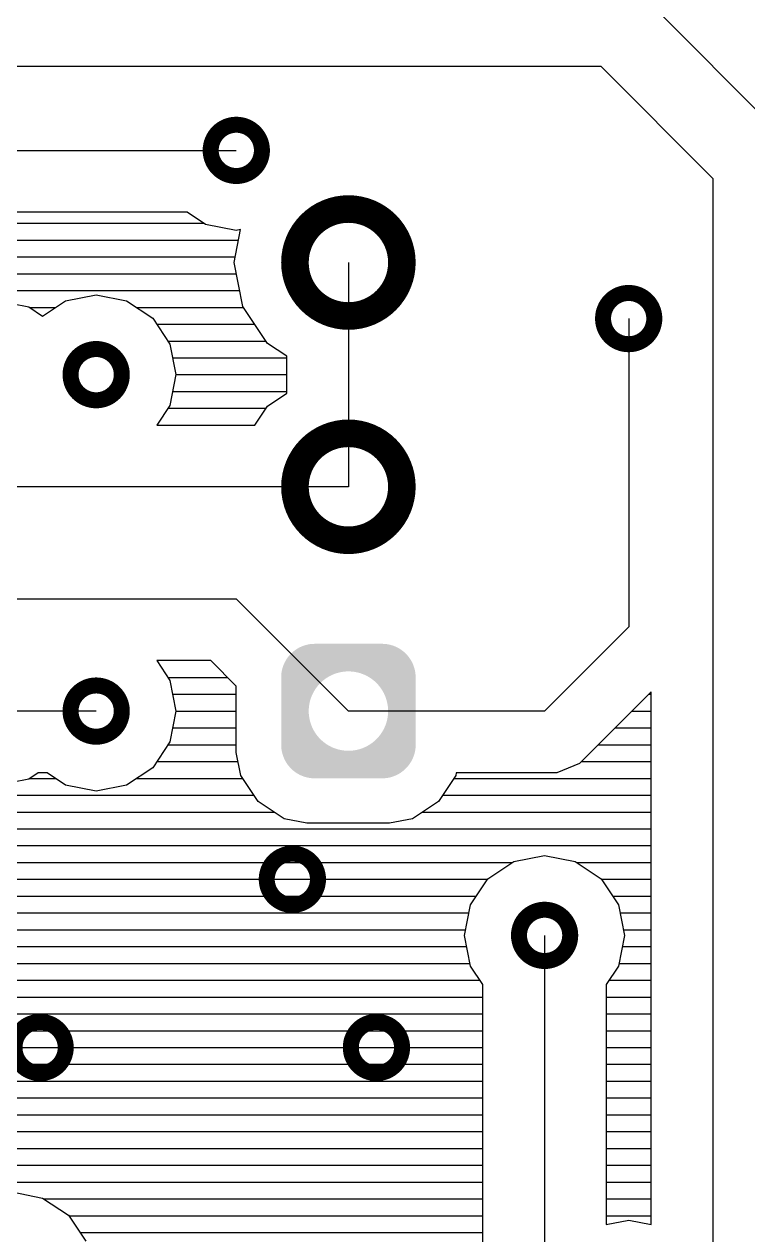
# Model space of a CAD drawing. Extents: x 295 to 953, y 10 to 290.
# Drawn here: x 651.24 to 667.63, y 140.69 to 168.11 of the extents above; entities that cross this region are included whole.
import ezdxf

# ---------------------------------------------------------------- set-up
doc = ezdxf.new("R2010")
doc.units = 0
doc.header["$LTSCALE"] = 5
doc.header["$MEASUREMENT"] = 0
doc.layers.get('0').update_dxf_attribs({"linetype": 'CONTINUOUS', "lineweight": 25})
doc.layers.add('130409_DV-DPH-A6_TOP', color=5, linetype='CONTINUOUS')

msp = doc.modelspace()

# ---------------------------------------------------------------- linework, layer by layer
for points, const_width in [([(655.462, 165.25, 1), (656.623, 165.25, 1)], 0.363), ([(657.371, 162.71, 1), (659.794, 162.71, 1)], 0.625), ([(664.352, 161.44, 1), (665.513, 161.44, 1)], 0.363), ([(652.287, 160.17, 1), (653.448, 160.17, 1)], 0.363), ([(657.371, 157.63, 1), (659.794, 157.63, 1)], 0.625), ([(652.287, 152.55, 1), (653.448, 152.55, 1)], 0.363), ([(656.732, 148.74, 1), (657.893, 148.74, 1)], 0.363), ([(662.447, 147.47, 1), (663.608, 147.47, 1)], 0.363), ([(651.017, 144.93, 1), (652.178, 144.93, 1)], 0.363), ([(658.637, 144.93, 1), (659.798, 144.93, 1)], 0.363)]:
    msp.add_lwpolyline(points, format="xyb", close=True, dxfattribs=dict(const_width=const_width))
for points in [[(657.254, 153.82), (657.272, 153.841), (659.912, 153.82), (659.892, 153.841)], [(657.272, 153.841), (657.292, 153.86), (659.892, 153.841), (659.874, 153.86)], [(657.292, 153.86), (657.312, 153.88), (659.874, 153.86), (659.852, 153.88)], [(657.312, 153.88), (657.334, 153.898), (659.852, 153.88), (659.832, 153.898)], [(657.334, 153.898), (657.355, 153.915), (659.832, 153.898), (659.809, 153.915)], [(657.355, 153.915), (657.378, 153.932), (659.809, 153.915), (659.788, 153.932)], [(657.378, 153.932), (657.4, 153.948), (659.788, 153.932), (659.764, 153.948)], [(657.4, 153.948), (657.424, 153.962), (659.764, 153.948), (659.742, 153.962)], [(657.424, 153.962), (657.448, 153.977), (659.742, 153.962), (659.716, 153.977)], [(657.448, 153.977), (657.473, 153.99), (659.716, 153.977), (659.693, 153.99)], [(657.473, 153.99), (657.497, 154.002), (659.693, 153.99), (659.667, 154.002)], [(657.497, 154.002), (657.524, 154.013), (659.667, 154.002), (659.643, 154.013)], [(657.524, 154.013), (657.548, 154.024), (659.643, 154.013), (659.615, 154.024)], [(657.548, 154.024), (657.576, 154.033), (659.615, 154.024), (659.591, 154.033)], [(657.576, 154.033), (657.601, 154.042), (659.591, 154.033), (659.562, 154.042)], [(657.601, 154.042), (657.629, 154.049), (659.562, 154.042), (659.538, 154.049)], [(657.629, 154.049), (657.655, 154.056), (659.538, 154.049), (659.508, 154.056)], [(657.655, 154.056), (657.685, 154.061), (659.508, 154.056), (659.483, 154.061)], [(657.685, 154.061), (657.71, 154.066), (659.483, 154.061), (659.452, 154.066)], [(657.71, 154.066), (657.741, 154.069), (659.452, 154.066), (659.428, 154.069)], [(657.741, 154.069), (657.765, 154.072), (659.428, 154.069), (659.393, 154.072)], [(657.765, 154.072), (657.806, 154.073), (659.393, 154.072), (659.373, 154.073)], [(657.806, 154.073), (657.821, 154.074), (659.373, 154.073), (659.345, 154.074)], [(657.091, 153.531), (657.099, 153.558), (660.074, 153.531), (660.065, 153.558)], [(657.099, 153.558), (657.109, 153.584), (660.065, 153.558), (660.056, 153.584)], [(657.109, 153.584), (657.119, 153.61), (660.056, 153.584), (660.045, 153.61)], [(657.119, 153.61), (657.131, 153.635), (660.045, 153.61), (660.035, 153.635)], [(657.131, 153.635), (657.143, 153.661), (660.035, 153.635), (660.022, 153.661)], [(657.143, 153.661), (657.157, 153.685), (660.022, 153.661), (660.009, 153.685)], [(657.157, 153.685), (657.17, 153.709), (660.009, 153.685), (659.994, 153.709)], [(657.17, 153.709), (657.186, 153.732), (659.994, 153.709), (659.98, 153.732)], [(657.186, 153.732), (657.201, 153.756), (659.98, 153.732), (659.964, 153.756)], [(657.201, 153.756), (657.218, 153.778), (659.964, 153.756), (659.948, 153.778)], [(657.218, 153.778), (657.235, 153.8), (659.948, 153.778), (659.929, 153.8)], [(657.235, 153.8), (657.254, 153.82), (659.929, 153.8), (659.912, 153.82)], [(657.059, 153.34), (657.061, 153.361), (658.154, 153.34), (658.195, 153.361)], [(657.059, 153.333), (657.059, 153.34), (658.141, 153.333), (658.154, 153.34)], [(657.059, 153.312), (657.059, 153.333), (658.106, 153.312), (658.141, 153.333)], [(657.059, 153.302), (657.059, 153.312), (658.089, 153.302), (658.106, 153.312)], [(657.059, 153.267), (657.059, 153.302), (658.04, 153.267), (658.089, 153.302)], [(657.061, 153.361), (657.062, 153.385), (658.195, 153.361), (658.25, 153.385)], [(657.062, 153.385), (657.063, 153.396), (658.25, 153.385), (658.279, 153.396)], [(657.063, 153.396), (657.065, 153.406), (658.279, 153.396), (658.307, 153.406)], [(657.065, 153.406), (657.067, 153.422), (658.307, 153.406), (658.365, 153.422)], [(657.067, 153.422), (657.069, 153.435), (658.365, 153.422), (658.424, 153.435)], [(657.069, 153.435), (657.07, 153.444), (658.424, 153.435), (658.484, 153.444)], [(657.07, 153.444), (657.071, 153.448), (658.484, 153.444), (658.544, 153.448)], [(657.071, 153.451), (657.077, 153.478), (660.093, 153.451), (660.088, 153.478)], [(657.071, 153.449), (657.071, 153.451), (660.094, 153.449), (660.093, 153.451)], [(657.071, 153.448), (657.071, 153.449), (658.544, 153.448), (658.605, 153.449)], [(657.077, 153.478), (657.083, 153.505), (660.088, 153.478), (660.081, 153.505)], [(657.083, 153.505), (657.091, 153.531), (660.081, 153.505), (660.074, 153.531)], [(658.665, 153.445), (658.605, 153.449), (660.094, 153.445), (660.094, 153.449)], [(658.725, 153.438), (658.665, 153.445), (660.096, 153.438), (660.094, 153.445)], [(658.784, 153.426), (658.725, 153.438), (660.098, 153.426), (660.096, 153.438)], [(658.797, 153.423), (658.784, 153.426), (660.098, 153.423), (660.098, 153.426)], [(658.843, 153.411), (658.797, 153.423), (660.1, 153.411), (660.098, 153.423)], [(658.9, 153.391), (658.843, 153.411), (660.102, 153.391), (660.1, 153.411)], [(658.956, 153.368), (658.9, 153.391), (660.104, 153.368), (660.102, 153.391)], [(658.957, 153.368), (658.956, 153.368), (660.105, 153.368), (660.104, 153.368)], [(659.01, 153.341), (658.957, 153.368), (660.105, 153.341), (660.105, 153.368)], [(659.06, 153.312), (659.01, 153.341), (660.107, 153.312), (660.105, 153.341)], [(659.062, 153.311), (659.06, 153.312), (660.107, 153.311), (660.107, 153.312)], [(659.112, 153.277), (659.062, 153.311), (660.107, 153.277), (660.107, 153.311)], [(659.16, 153.24), (659.112, 153.277), (660.107, 153.24), (660.107, 153.277)], [(657.059, 153.229), (657.059, 153.267), (657.993, 153.229), (658.04, 153.267)], [(657.059, 153.188), (657.059, 153.229), (657.949, 153.188), (657.993, 153.229)], [(657.059, 153.144), (657.059, 153.188), (657.907, 153.144), (657.949, 153.188)], [(657.059, 153.097), (657.059, 153.144), (657.869, 153.097), (657.907, 153.144)], [(657.059, 153.048), (657.059, 153.097), (657.834, 153.048), (657.869, 153.097)], [(657.059, 152.996), (657.059, 153.048), (657.802, 152.996), (657.834, 153.048)], [(659.205, 153.199), (659.16, 153.24), (660.107, 153.199), (660.107, 153.24)], [(659.247, 153.156), (659.205, 153.199), (660.107, 153.156), (660.107, 153.199)], [(659.286, 153.11), (659.247, 153.156), (660.107, 153.11), (660.107, 153.156)], [(659.322, 153.061), (659.286, 153.11), (660.107, 153.061), (660.107, 153.11)], [(659.355, 153.011), (659.322, 153.061), (660.107, 153.011), (660.107, 153.061)], [(659.384, 152.958), (659.355, 153.011), (660.107, 152.958), (660.107, 153.011)], [(657.059, 152.943), (657.059, 152.996), (657.774, 152.943), (657.802, 152.996)], [(657.059, 152.888), (657.059, 152.943), (657.749, 152.888), (657.774, 152.943)], [(657.059, 152.831), (657.059, 152.888), (657.728, 152.831), (657.749, 152.888)], [(657.059, 152.773), (657.059, 152.831), (657.711, 152.773), (657.728, 152.831)], [(657.059, 152.714), (657.059, 152.773), (657.698, 152.714), (657.711, 152.773)], [(659.41, 152.903), (659.384, 152.958), (660.107, 152.903), (660.107, 152.958)], [(659.431, 152.847), (659.41, 152.903), (660.107, 152.847), (660.107, 152.903)], [(659.449, 152.789), (659.431, 152.847), (660.107, 152.789), (660.107, 152.847)], [(659.463, 152.73), (659.449, 152.789), (660.107, 152.73), (660.107, 152.789)], [(659.474, 152.671), (659.463, 152.73), (660.107, 152.671), (660.107, 152.73)], [(657.059, 152.654), (657.059, 152.714), (657.689, 152.654), (657.698, 152.714)], [(657.059, 152.594), (657.059, 152.654), (657.684, 152.594), (657.689, 152.654)], [(657.059, 152.55), (657.059, 152.594), (657.683, 152.55), (657.684, 152.594)], [(657.059, 152.49), (657.059, 152.55), (657.685, 152.49), (657.683, 152.55)], [(657.059, 152.429), (657.059, 152.49), (657.692, 152.429), (657.685, 152.49)], [(659.48, 152.61), (659.474, 152.671), (660.107, 152.61), (660.107, 152.671)], [(659.476, 152.446), (659.481, 152.506), (660.107, 152.446), (660.107, 152.506)], [(659.482, 152.55), (659.48, 152.61), (660.107, 152.55), (660.107, 152.61)], [(659.481, 152.506), (659.482, 152.55), (660.107, 152.506), (660.107, 152.55)], [(657.059, 152.37), (657.059, 152.429), (657.702, 152.37), (657.692, 152.429)], [(657.059, 152.311), (657.059, 152.37), (657.716, 152.311), (657.702, 152.37)], [(657.059, 152.253), (657.059, 152.311), (657.734, 152.253), (657.716, 152.311)], [(657.059, 152.197), (657.059, 152.253), (657.756, 152.197), (657.734, 152.253)], [(657.059, 152.142), (657.059, 152.197), (657.781, 152.142), (657.756, 152.197)], [(659.391, 152.157), (659.416, 152.212), (660.107, 152.157), (660.107, 152.212)], [(659.416, 152.212), (659.437, 152.269), (660.107, 152.212), (660.107, 152.269)], [(659.437, 152.269), (659.454, 152.327), (660.107, 152.269), (660.107, 152.327)], [(659.454, 152.327), (659.467, 152.386), (660.107, 152.327), (660.107, 152.386)], [(659.467, 152.386), (659.476, 152.446), (660.107, 152.386), (660.107, 152.446)], [(657.059, 152.089), (657.059, 152.142), (657.81, 152.089), (657.781, 152.142)], [(657.059, 152.039), (657.059, 152.089), (657.843, 152.039), (657.81, 152.089)], [(657.059, 151.99), (657.059, 152.039), (657.879, 151.99), (657.843, 152.039)], [(657.059, 151.944), (657.059, 151.99), (657.918, 151.944), (657.879, 151.99)], [(657.059, 151.901), (657.059, 151.944), (657.96, 151.901), (657.918, 151.944)], [(659.172, 151.871), (659.216, 151.912), (660.107, 151.871), (660.107, 151.912)], [(659.216, 151.912), (659.258, 151.956), (660.107, 151.912), (660.107, 151.956)], [(659.258, 151.956), (659.296, 152.003), (660.107, 151.956), (660.107, 152.003)], [(659.296, 152.003), (659.331, 152.052), (660.107, 152.003), (660.107, 152.052)], [(659.331, 152.052), (659.363, 152.104), (660.107, 152.052), (660.107, 152.104)], [(659.363, 152.104), (659.391, 152.157), (660.107, 152.104), (660.107, 152.157)], [(657.059, 151.86), (657.059, 151.901), (658.006, 151.86), (657.96, 151.901)], [(657.059, 151.823), (657.059, 151.86), (658.053, 151.823), (658.006, 151.86)], [(657.059, 151.789), (657.059, 151.823), (658.103, 151.789), (658.053, 151.823)], [(657.059, 151.788), (657.059, 151.789), (658.105, 151.788), (658.103, 151.789)], [(657.06, 151.759), (657.059, 151.788), (658.155, 151.759), (658.105, 151.788)], [(657.061, 151.732), (657.06, 151.759), (658.208, 151.732), (658.155, 151.759)], [(657.063, 151.709), (657.061, 151.732), (658.265, 151.709), (658.209, 151.732)], [(657.061, 151.732), (657.061, 151.732), (658.209, 151.732), (658.208, 151.732)], [(657.065, 151.689), (657.063, 151.709), (658.323, 151.689), (658.265, 151.709)], [(657.067, 151.677), (657.065, 151.689), (658.368, 151.677), (658.323, 151.689)], [(657.067, 151.674), (657.067, 151.677), (658.381, 151.674), (658.368, 151.677)], [(657.069, 151.662), (657.067, 151.674), (658.44, 151.662), (658.381, 151.674)], [(657.071, 151.655), (657.069, 151.662), (658.5, 151.655), (658.44, 151.662)], [(657.071, 151.651), (657.071, 151.655), (658.561, 151.651), (658.5, 151.655)], [(657.072, 151.649), (657.071, 151.651), (660.094, 151.649), (660.094, 151.651)], [(657.077, 151.622), (657.072, 151.649), (660.088, 151.622), (660.094, 151.649)], [(658.561, 151.651), (658.621, 151.652), (660.094, 151.651), (660.094, 151.652)], [(658.621, 151.652), (658.681, 151.656), (660.094, 151.652), (660.095, 151.656)], [(658.681, 151.656), (658.741, 151.665), (660.095, 151.656), (660.096, 151.665)], [(658.741, 151.665), (658.8, 151.678), (660.096, 151.665), (660.098, 151.678)], [(658.8, 151.678), (658.858, 151.694), (660.098, 151.678), (660.1, 151.694)], [(658.858, 151.694), (658.886, 151.704), (660.1, 151.694), (660.102, 151.704)], [(658.886, 151.704), (658.915, 151.715), (660.102, 151.704), (660.103, 151.715)], [(658.915, 151.715), (658.971, 151.739), (660.103, 151.715), (660.104, 151.739)], [(658.971, 151.739), (659.011, 151.76), (660.104, 151.739), (660.106, 151.76)], [(659.011, 151.76), (659.024, 151.767), (660.106, 151.76), (660.106, 151.767)], [(659.024, 151.767), (659.059, 151.788), (660.106, 151.767), (660.107, 151.788)], [(659.059, 151.788), (659.076, 151.798), (660.107, 151.788), (660.107, 151.798)], [(659.076, 151.798), (659.125, 151.833), (660.107, 151.798), (660.107, 151.833)], [(659.125, 151.833), (659.172, 151.871), (660.107, 151.833), (660.107, 151.871)], [(657.084, 151.595), (657.077, 151.622), (660.082, 151.595), (660.088, 151.622)], [(657.091, 151.569), (657.084, 151.595), (660.074, 151.569), (660.082, 151.595)], [(657.1, 151.542), (657.091, 151.569), (660.066, 151.542), (660.074, 151.569)], [(657.109, 151.516), (657.1, 151.542), (660.056, 151.516), (660.066, 151.542)], [(657.12, 151.49), (657.109, 151.516), (660.046, 151.49), (660.056, 151.516)], [(657.131, 151.465), (657.12, 151.49), (660.034, 151.465), (660.046, 151.49)], [(657.144, 151.439), (657.131, 151.465), (660.022, 151.439), (660.034, 151.465)], [(657.156, 151.415), (657.144, 151.439), (660.009, 151.415), (660.022, 151.439)], [(657.171, 151.391), (657.156, 151.415), (659.995, 151.391), (660.009, 151.415)], [(657.185, 151.368), (657.171, 151.391), (659.98, 151.368), (659.995, 151.391)], [(657.202, 151.344), (657.185, 151.368), (659.964, 151.344), (659.98, 151.368)], [(657.217, 151.322), (657.202, 151.344), (659.947, 151.322), (659.964, 151.344)], [(657.236, 151.3), (657.217, 151.322), (659.93, 151.3), (659.947, 151.322)], [(657.253, 151.28), (657.236, 151.3), (659.912, 151.28), (659.93, 151.3)], [(657.273, 151.259), (657.253, 151.28), (659.893, 151.259), (659.912, 151.28)], [(657.292, 151.24), (657.273, 151.259), (659.873, 151.24), (659.893, 151.259)], [(657.313, 151.22), (657.292, 151.24), (659.853, 151.22), (659.873, 151.24)], [(657.333, 151.202), (657.313, 151.22), (659.831, 151.202), (659.853, 151.22)], [(657.356, 151.185), (657.333, 151.202), (659.81, 151.185), (659.831, 151.202)], [(657.377, 151.168), (657.356, 151.185), (659.787, 151.168), (659.81, 151.185)], [(657.401, 151.152), (657.377, 151.168), (659.765, 151.152), (659.787, 151.168)], [(657.423, 151.138), (657.401, 151.152), (659.741, 151.138), (659.765, 151.152)], [(657.449, 151.123), (657.423, 151.138), (659.717, 151.123), (659.741, 151.138)], [(657.472, 151.11), (657.449, 151.123), (659.692, 151.11), (659.717, 151.123)], [(657.498, 151.098), (657.472, 151.11), (659.668, 151.098), (659.692, 151.11)], [(657.522, 151.087), (657.498, 151.098), (659.642, 151.087), (659.668, 151.098)], [(657.55, 151.076), (657.522, 151.087), (659.617, 151.076), (659.642, 151.087)], [(657.574, 151.067), (657.55, 151.076), (659.589, 151.067), (659.617, 151.076)], [(657.603, 151.058), (657.574, 151.067), (659.564, 151.058), (659.589, 151.067)], [(657.627, 151.051), (657.603, 151.058), (659.536, 151.051), (659.564, 151.058)], [(657.657, 151.044), (657.627, 151.051), (659.51, 151.044), (659.536, 151.051)], [(657.682, 151.039), (657.657, 151.044), (659.481, 151.039), (659.51, 151.044)], [(657.713, 151.034), (657.682, 151.039), (659.455, 151.034), (659.481, 151.039)], [(657.737, 151.031), (657.713, 151.034), (659.424, 151.031), (659.455, 151.034)], [(657.772, 151.028), (657.737, 151.031), (659.4, 151.028), (659.424, 151.031)], [(657.792, 151.027), (657.772, 151.028), (659.359, 151.027), (659.4, 151.028)], [(657.821, 151.026), (657.792, 151.027), (659.345, 151.026), (659.359, 151.027)]]:
    msp.add_solid(points)
at = {"layer": '130409_DV-DPH-A6_TOP', "color": 7}
for p, q in [((668.108, 165.885), (665.568, 168.425)), ((649.693, 167.155), (664.298, 167.155)), ((664.298, 167.155), (666.838, 164.615)), ((646.538, 165.25), (656.043, 165.25)), ((666.838, 164.615), (666.838, 94.13)), ((654.93, 163.853), (648.809, 163.853)), ((655.347, 163.574), (654.93, 163.853)), ((648.758, 163.599), (655.311, 163.599)), ((656.043, 163.436), (655.347, 163.574)), ((655.992, 162.71), (656.139, 163.457)), ((656.139, 163.457), (656.043, 163.436)), ((648.565, 163.218), (656.093, 163.218)), ((648.245, 162.837), (656.017, 162.837)), ((656.19, 161.714), (655.992, 162.71)), ((658.583, 162.71), (658.583, 157.63)), ((647.335, 162.456), (656.043, 162.456)), ((642.835, 162.075), (656.119, 162.075)), ((650.957, 161.785), (651.344, 161.709)), ((651.653, 161.496), (652.172, 161.841)), ((652.172, 161.841), (652.868, 161.978)), ((652.868, 161.978), (653.558, 161.841)), ((653.558, 161.841), (654.148, 161.45)), ((651.344, 161.709), (651.653, 161.496)), ((651.364, 161.694), (651.948, 161.694)), ((653.782, 161.694), (656.205, 161.694)), ((656.749, 160.876), (656.19, 161.714)), ((654.148, 161.45), (654.539, 160.861)), ((654.239, 161.313), (656.459, 161.313)), ((664.933, 161.44), (664.933, 154.455)), ((654.493, 160.932), (656.713, 160.932)), ((654.539, 160.861), (654.676, 160.17)), ((657.186, 160.587), (656.749, 160.876)), ((654.6, 160.551), (657.186, 160.551)), ((657.186, 159.748), (657.186, 160.587)), ((654.676, 160.17), (654.539, 159.474)), ((654.676, 160.17), (657.186, 160.17)), ((654.6, 159.789), (657.186, 159.789)), ((656.749, 159.459), (657.186, 159.748)), ((654.539, 159.474), (654.239, 159.027)), ((654.493, 159.408), (656.713, 159.408)), ((656.459, 159.027), (656.749, 159.459)), ((654.239, 159.027), (656.459, 159.027)), ((654.239, 159.027), (656.459, 159.027)), ((658.583, 157.63), (648.931, 157.63)), ((648.931, 155.09), (656.043, 155.09)), ((656.043, 155.09), (658.583, 152.55)), ((664.933, 154.455), (663.028, 152.55)), ((655.463, 153.693), (654.239, 153.693)), ((654.239, 153.693), (654.539, 153.241)), ((656.043, 153.114), (655.463, 153.693)), ((654.493, 153.312), (655.844, 153.312)), ((654.539, 153.241), (654.676, 152.55)), ((656.043, 151.61), (656.043, 153.114)), ((654.6, 152.931), (656.043, 152.931)), ((665.441, 152.987), (664.211, 151.758)), ((665.38, 152.931), (665.441, 152.931)), ((665.441, 140.922), (665.441, 152.987)), ((652.868, 152.55), (648.931, 152.55)), ((654.676, 152.55), (654.539, 151.854)), ((654.676, 152.55), (656.043, 152.55)), ((663.028, 152.55), (658.583, 152.55)), ((664.999, 152.55), (665.441, 152.55)), ((654.6, 152.169), (656.043, 152.169)), ((664.618, 152.169), (665.441, 152.169)), ((654.539, 151.854), (654.148, 151.265)), ((654.493, 151.788), (656.043, 151.788)), ((664.211, 151.758), (663.815, 151.361)), ((664.237, 151.788), (665.441, 151.788)), ((654.239, 151.407), (656.083, 151.407)), ((656.144, 151.092), (656.043, 151.61)), ((663.815, 151.361), (663.302, 151.153)), ((663.856, 151.407), (665.441, 151.407)), ((651.557, 151.153), (651.344, 151.006)), ((651.755, 151.153), (651.557, 151.153)), ((652.172, 150.874), (651.755, 151.153)), ((654.148, 151.265), (653.558, 150.874)), ((656.535, 150.503), (656.144, 151.092)), ((661.016, 151.092), (660.625, 150.503)), ((661.026, 151.153), (661.016, 151.092)), ((663.302, 151.153), (661.026, 151.153)), ((651.344, 151.006), (650.957, 150.929)), ((651.364, 151.026), (651.948, 151.026)), ((652.868, 150.736), (652.172, 150.874)), ((653.558, 150.874), (652.868, 150.736)), ((653.782, 151.026), (656.19, 151.026)), ((660.97, 151.026), (665.441, 151.026)), ((650.455, 150.645), (656.444, 150.645)), ((660.716, 150.645), (665.441, 150.645)), ((650.455, 150.264), (656.901, 150.264)), ((657.125, 150.112), (656.535, 150.503)), ((660.625, 150.503), (660.035, 150.112)), ((660.259, 150.264), (665.441, 150.264)), ((657.643, 150.01), (657.125, 150.112)), ((659.517, 150.01), (657.643, 150.01)), ((660.035, 150.112), (659.517, 150.01)), ((650.455, 149.883), (665.441, 149.883)), ((650.455, 149.502), (665.441, 149.502)), ((662.332, 149.141), (663.028, 149.278)), ((663.028, 149.278), (663.718, 149.141)), ((650.455, 149.121), (662.296, 149.121)), ((661.742, 148.75), (662.332, 149.141)), ((663.718, 149.141), (664.308, 148.75)), ((663.754, 149.121), (665.441, 149.121)), ((650.455, 148.74), (661.737, 148.74)), ((661.351, 148.161), (661.742, 148.75)), ((664.308, 148.75), (664.699, 148.161)), ((664.313, 148.74), (665.441, 148.74)), ((650.338, 148.359), (661.478, 148.359)), ((664.572, 148.359), (665.441, 148.359)), ((661.214, 147.47), (661.351, 148.161)), ((664.699, 148.161), (664.836, 147.47)), ((650.094, 147.978), (661.316, 147.978)), ((664.734, 147.978), (665.441, 147.978)), ((649.713, 147.597), (661.239, 147.597)), ((664.811, 147.597), (665.441, 147.597)), ((661.351, 146.774), (661.214, 147.47)), ((663.028, 147.47), (663.028, 99.21)), ((664.836, 147.47), (664.699, 146.774)), ((649.332, 147.216), (661.265, 147.216)), ((664.785, 147.216), (665.441, 147.216)), ((648.956, 146.835), (661.341, 146.835)), ((661.631, 146.357), (661.351, 146.774)), ((664.699, 146.774), (664.425, 146.357)), ((664.709, 146.835), (665.441, 146.835)), ((648.956, 146.454), (661.565, 146.454)), ((664.486, 146.454), (665.441, 146.454)), ((661.631, 100.317), (661.631, 146.357)), ((664.425, 146.357), (664.425, 140.922)), ((648.956, 146.073), (661.631, 146.073)), ((664.425, 146.073), (665.441, 146.073)), ((648.956, 145.692), (661.631, 145.692)), ((664.425, 145.692), (665.441, 145.692)), ((648.956, 145.311), (661.631, 145.311)), ((664.425, 145.311), (665.441, 145.311)), ((648.956, 144.93), (661.631, 144.93)), ((664.425, 144.93), (665.441, 144.93)), ((648.956, 144.549), (661.631, 144.549)), ((664.425, 144.549), (665.441, 144.549)), ((648.956, 144.168), (661.631, 144.168)), ((664.425, 144.168), (665.441, 144.168)), ((648.91, 143.787), (661.631, 143.787)), ((664.425, 143.787), (665.441, 143.787)), ((648.793, 143.406), (661.631, 143.406)), ((664.425, 143.406), (665.441, 143.406)), ((648.539, 143.025), (661.631, 143.025)), ((664.425, 143.025), (665.441, 143.025)), ((648.082, 142.644), (661.631, 142.644)), ((664.425, 142.644), (665.441, 142.644)), ((637.429, 142.263), (661.631, 142.263)), ((664.425, 142.263), (665.441, 142.263)), ((637.506, 141.882), (661.631, 141.882)), ((664.425, 141.882), (665.441, 141.882)), ((650.963, 141.658), (651.653, 141.521)), ((651.653, 141.521), (652.243, 141.13)), ((651.689, 141.501), (661.631, 141.501)), ((664.425, 141.501), (665.441, 141.501)), ((652.243, 141.13), (652.634, 140.541)), ((652.248, 141.12), (661.631, 141.12)), ((664.425, 141.12), (665.441, 141.12)), ((664.425, 140.922), (664.933, 141.023)), ((664.933, 141.023), (665.441, 140.922)), ((652.507, 140.739), (661.631, 140.739))]:
    msp.add_line(p, q, dxfattribs=at)

doc.saveas('drawing.dxf')
